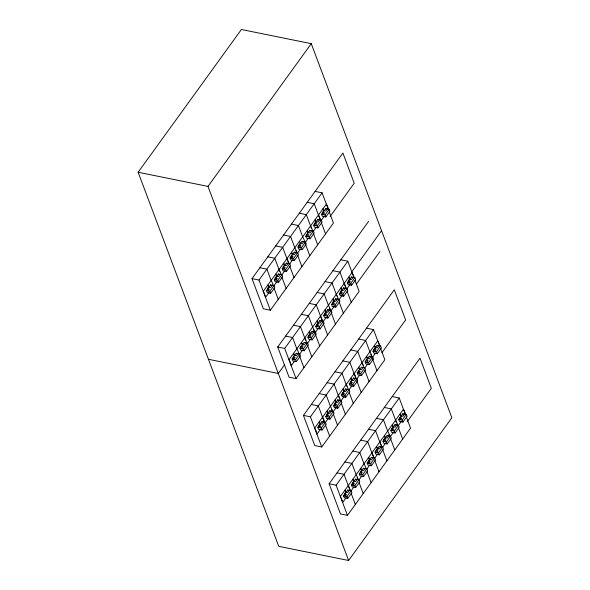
<?xml version="1.0" encoding="UTF-8"?>
<svg xmlns="http://www.w3.org/2000/svg" width="590" height="590" viewBox="0 0 590 590"><rect width="100%" height="100%" fill="white"/><g stroke="black" fill="none" stroke-linecap="round" stroke-linejoin="round"><path stroke-width="0.89" d="M138.134 172.243L241.391 29.5L311.255 43.667L451.866 417.757L348.609 560.5L278.745 546.333L138.134 172.243L207.997 186.403L348.609 560.5M207.997 186.403L311.255 43.667M329.257 211.884L333.439 222.998L270.345 310.222L263.361 308.806L252.019 278.635L342.879 153.024L354.221 183.195L330.135 216.493M270.345 310.222L259.003 280.051L322.096 192.834L315.112 191.418M267.735 288.208L268.59 287.028L270.648 287.448L272.263 285.213L274.003 285.567L274.77 287.596L270.64 293.304L267.196 292.611L266.422 290.59L267.661 288.871L269.372 289.211L268.133 290.922L266.422 290.59M282.19 268.782L282.964 270.81L286.408 271.496L290.538 265.788L289.779 263.767L286.32 263.074L284.712 265.301L284.896 265.795L284.675 265.286A21.277 11.667 35.9 0 0 283.613 263.214L284.365 265.22L283.082 266.99L285.14 267.41L283.901 269.121L282.19 268.782L283.429 267.071M299.713 244.009L298.857 245.182L300.915 245.602L299.676 247.313L297.965 246.974L299.204 245.263L298.562 246.9M307.169 233.692L308.024 232.512L307.272 230.513A21.277 11.667 35.9 0 1 308.334 232.578L310.082 232.932L311.69 230.705L313.438 231.059L314.197 233.08L310.067 238.788L306.623 238.102L305.849 236.074L309.979 230.366L311.69 230.705M322.944 211.891L323.799 210.711L323.04 208.705A21.277 11.667 35.9 0 1 324.109 210.77L325.857 211.124L327.465 208.897L329.213 209.251L329.972 211.272L325.842 216.987L322.398 216.294L321.624 214.266L323.799 210.711M272.263 285.213L270.552 284.874L267.624 288.857L267.838 289.366L267.314 288.798M280.147 274.313L278.532 276.54L276.784 276.186L274.306 279.682L275.08 281.71L278.524 282.396L282.654 276.688L281.895 274.667L278.436 273.974L276.821 276.201L277.005 276.703L276.784 276.186A21.277 11.667 35.9 0 0 275.722 274.121L276.223 275.456M283.399 267.056L284.675 265.286L286.423 265.64L288.031 263.413M295.922 252.505L294.307 254.74L292.559 254.386L290.081 257.882L290.855 259.902L294.299 260.596L298.429 254.887L297.67 252.859L294.211 252.166L292.596 254.401L292.78 254.895L292.559 254.386A21.277 11.667 35.9 0 0 291.497 252.314L291.998 253.648M297.965 246.974L298.739 249.002L302.183 249.695L306.313 243.98L305.554 241.959L302.095 241.266L299.167 245.248L299.388 245.757M315.657 220.94L315.156 219.605A21.277 11.667 35.9 0 1 316.218 221.678L314.942 223.44L315.163 223.957L314.632 223.381L315.908 221.611L317.966 222.032L319.581 219.797L321.329 220.151L322.088 222.179L317.958 227.888L314.514 227.194L313.74 225.174L314.979 223.455L316.69 223.794L315.451 225.513L313.74 225.174M319.581 219.797L317.87 219.458L316.255 221.693L316.439 222.187L316.218 221.678M324.139 210.785L325.754 208.558L327.465 208.897M274.903 279.608L275.729 278.465L275.198 277.89L276.784 276.186M282.381 269.276L283.613 267.565M290.265 258.376L291.091 257.233M306.04 236.568L307.272 234.857M313.924 225.668L314.75 224.525M321.808 214.767L322.634 213.624M274.306 279.682L276.017 280.021L277.256 278.31L275.545 277.971L275.729 278.465M290.081 257.882L291.792 258.214L293.031 256.502L290.973 256.09L292.559 254.386M303.806 241.605L302.191 243.832L300.133 243.419M305.849 236.074L307.56 236.413L308.799 234.702L306.748 234.282M321.624 214.266L323.335 214.605L324.574 212.894L322.516 212.474M269.084 292.463L265.522 297.389A21.277 11.667 35.9 0 0 263.251 291.357L326.344 204.14A21.277 11.667 35.9 0 1 328.534 209.693M270.64 293.304L269.873 291.276L276.976 281.563M278.524 282.396L277.765 280.375L284.859 270.655M286.408 271.496L285.649 269.475L292.743 259.755M294.299 260.596L293.54 258.568L300.635 248.855M302.183 249.695L301.424 247.667L308.518 237.954M310.067 238.788L309.308 236.767L315.893 227.755M317.958 227.888L317.199 225.867L324.294 216.147M325.842 216.987L325.083 214.959L329.213 209.251M354.959 280.265L359.14 291.386L296.047 378.603L289.063 377.187L277.72 347.016L368.588 221.405M296.047 378.603L284.705 348.432L347.798 261.215L340.814 259.799M284.498 364.886L278.303 373.455L208.44 359.288M351.618 272.108L381.56 230.712M293.864 355.999L293.016 357.179L295.074 357.592L293.835 359.31L292.124 358.971L296.254 353.263L299.713 353.948L300.472 355.977L296.342 361.685L292.898 360.992L292.124 358.971M317.103 323.881L317.951 322.701L317.199 320.695A21.277 11.667 35.9 0 1 318.261 322.767L318.482 323.276M324.987 312.98L325.842 311.8L327.9 312.221L329.508 309.986L331.256 310.34L332.015 312.368L327.885 318.076L324.441 317.383L323.667 315.355L327.797 309.647L329.508 309.986M333.298 301.49L332.45 302.663L334.508 303.083L333.269 304.794L331.558 304.455L335.688 298.747L339.139 299.44L339.906 301.461L335.776 307.169L332.332 306.483L331.558 304.455M341.61 289.992L342.141 290.568L341.927 290.059A21.277 11.667 35.9 0 0 340.858 287.986L341.61 289.992L340.334 291.762L342.392 292.183L341.153 293.894L339.442 293.555L343.572 287.846L347.031 288.54L347.79 290.56L343.66 296.269L340.216 295.583L339.442 293.555M300.008 348.063L304.138 342.355L307.596 343.048L308.356 345.069L304.226 350.785L300.782 350.091L300.008 348.063L303.467 348.756L304.226 350.785M307.892 337.163L312.022 331.455L315.48 332.148L316.24 334.169L312.11 339.877L308.673 339.191L307.892 337.163L311.35 337.856L312.11 339.877M315.783 326.263L319.913 320.554L323.372 321.248L324.131 323.268L320.001 328.977L316.557 328.291L315.783 326.263L319.242 326.956L320.001 328.977M347.326 282.654L351.456 276.939L354.915 277.632L355.674 279.66L351.544 285.368L348.1 284.675L347.326 282.654L350.785 283.34L351.544 285.368M292.308 359.465L293.547 357.754L293.363 357.252L293.547 357.754M300.192 348.565L301.018 347.422M315.967 326.757L317.206 325.046L316.675 324.471M332.155 304.381L332.797 302.744L332.981 303.238M339.626 294.049L340.865 292.338M347.517 283.148L348.749 281.437L348.218 280.862L349.501 279.092L351.559 279.512L353.167 277.278M297.965 353.594L296.35 355.829L294.292 355.409L293.54 353.403A21.277 11.667 35.9 0 1 294.602 355.475L294.639 355.49M301.719 348.402L302.958 346.691L300.9 346.278M305.849 342.694L304.241 344.921L302.183 344.508L301.424 342.502A21.277 11.667 35.9 0 1 302.493 344.567L302.707 345.084L302.523 344.59M309.61 337.502L310.849 335.791L308.791 335.371L310.067 333.608L312.125 334.021L313.74 331.794M317.494 326.602L318.733 324.884L317.022 324.552M321.624 320.894L320.009 323.121L317.951 322.701M323.667 315.355L325.378 315.694L326.617 313.983L324.559 313.57M337.399 299.086L335.784 301.313L333.726 300.9M345.283 288.185L343.668 290.413L341.957 290.074M349.037 282.986L350.276 281.275L348.565 280.936L348.948 281.939M296.342 361.685L295.583 359.664L299.713 353.948M303.467 348.756L307.596 343.048M311.35 337.856L315.48 332.148M319.242 326.956L323.372 321.248M327.885 318.076L327.126 316.048L331.256 310.34M335.776 307.169L335.009 305.148L339.139 299.44M343.66 296.269L342.901 294.248L347.031 288.54M350.785 283.34L354.915 277.632M294.786 360.844L291.224 365.771A21.277 11.667 35.9 0 0 288.96 359.738L352.053 272.521A21.277 11.667 35.9 0 1 354.14 277.595M299.624 354.17L302.677 349.944M306.999 343.97L310.561 339.044M315.392 332.362L318.453 328.136M322.774 322.162L326.336 317.236M331.167 310.554L334.22 306.335M339.051 299.654L342.112 295.428M346.433 289.454L349.995 284.528M356.272 284.277L379.923 251.576M380.668 348.646L384.842 359.767L321.749 446.984L314.765 445.568L303.422 415.404L394.29 289.786L405.625 319.957L381.973 352.665M321.749 446.984L310.414 416.82L373.507 329.596L366.515 328.18M327.457 413.479L326.602 414.659L328.66 415.072L327.421 416.791L325.709 416.452L326.949 414.733L326.314 416.378M334.921 403.169L335.769 401.989L335.017 399.983A21.277 11.667 35.9 0 1 336.079 402.048L336.3 402.564L336.116 402.063L337.731 399.836L341.19 400.529L341.949 402.55L337.819 408.265L334.375 407.572L333.601 405.544L334.84 403.833L336.551 404.172L335.312 405.883L333.601 405.544M351.116 380.771L350.268 381.951L352.319 382.364L351.08 384.083L349.369 383.743L353.499 378.035L356.957 378.721L357.717 380.749L353.587 386.457L350.15 385.764L349.369 383.743M374.348 348.653L375.203 347.473L374.451 345.467A21.277 11.667 35.9 0 1 375.513 347.54L375.734 348.048L375.203 347.473M323.667 421.983L322.052 424.21L320.341 423.871L317.826 427.352L318.6 429.38L322.044 430.066L326.174 424.358L325.415 422.337L321.956 421.644L320.341 423.871L320.525 424.365L320.341 423.871A21.277 11.667 35.9 0 0 319.242 421.791L319.743 423.126M325.709 416.452L326.484 418.472L329.928 419.166L334.058 413.457L333.298 411.429L331.55 411.075L329.943 413.31L327.885 412.889L327.133 410.883A21.277 11.667 35.9 0 1 328.195 412.956L326.919 414.718L327.133 415.235M334.493 403.752L336.079 402.048L337.827 402.402L339.442 400.175M343.402 390.418L342.901 389.083A21.277 11.667 35.9 0 1 343.97 391.148L342.687 392.918L343.107 393.936M357.26 372.836L358.971 373.175L360.21 371.464L358.499 371.125L357.26 372.836L358.034 374.864L361.478 375.557L365.608 369.842L364.849 367.821L363.101 367.467L361.486 369.694L359.428 369.281L358.676 367.275A21.277 11.667 35.9 0 1 359.738 369.34L358.462 371.11L358.683 371.619L358.152 371.044M370.985 356.567L369.274 356.227L366.346 360.21L366.567 360.719L366.036 360.143L367.319 358.381L369.377 358.794L370.985 356.567L372.733 356.921L373.492 358.941L369.362 364.65L365.918 363.964L365.144 361.935L366.383 360.225L368.094 360.564L366.855 362.275L365.144 361.935M375.513 347.54L373.219 351.529L373.809 353.063L377.253 353.749L381.383 348.041L380.616 346.02L377.165 345.327L375.55 347.554L377.261 347.894L378.876 345.659M331.55 411.075L329.84 410.736L328.232 412.971L328.416 413.465L328.195 412.956M341.485 394.644L342.724 392.933L344.435 393.272L343.196 394.983L341.485 394.644L342.259 396.672L345.703 397.358L349.833 391.649L349.074 389.629L345.615 388.935L344 391.163L344.184 391.657L343.66 391.089M373.035 351.035L374.274 349.324L375.985 349.656L374.746 351.375L373.035 351.035L373.219 351.529M333.785 406.045L335.024 404.327M341.669 395.138L342.908 393.427L342.377 392.851M349.56 384.238L350.792 382.526L350.608 382.025L350.792 382.526M357.444 373.337L358.27 372.194M317.826 427.352L319.537 427.691L320.776 425.98L318.718 425.56L320.341 423.871M347.326 389.275L345.711 391.502L343.97 391.148M355.209 378.367L353.602 380.602L351.544 380.181L350.792 378.175A21.277 11.667 35.9 0 1 351.854 380.248L351.891 380.262M320.495 429.232L316.926 434.159A21.277 11.667 35.9 0 0 314.662 428.126L377.755 340.902A21.277 11.667 35.9 0 1 379.842 345.976M322.044 430.066L321.285 428.045L328.379 418.325M329.928 419.166L329.168 417.145L336.263 407.425M337.819 408.265L337.06 406.237L344.154 396.524M345.703 397.358L344.944 395.337L352.038 385.617M353.587 386.457L352.827 384.437L359.922 374.716M361.478 375.557L360.719 373.529L367.813 363.816M369.362 364.65L368.603 362.629L375.697 352.909M377.253 353.749L376.486 351.729L380.616 346.02M406.37 417.027L410.544 428.148L347.451 515.372L340.467 513.949L329.132 483.785L419.992 358.174L431.334 388.338L407.137 421.791M347.451 515.372L336.116 485.201L399.209 397.977L392.225 396.561M344.848 493.351L345.703 492.178L344.944 490.172A21.277 11.667 35.9 0 1 346.013 492.237L347.761 492.591L349.369 490.364L351.116 490.718L351.876 492.739L347.746 498.447L344.302 497.761L343.528 495.733L347.658 490.025L349.369 490.364M360.623 471.55L361.471 470.37L363.529 470.791L365.144 468.556L366.892 468.91L367.651 470.938L363.521 476.646L360.077 475.953L359.303 473.932L363.433 468.217L365.144 468.556M368.507 460.643L369.362 459.47L368.61 457.464A21.277 11.667 35.9 0 1 369.672 459.529L369.893 460.045L369.362 459.47M384.709 438.252L383.854 439.432L385.912 439.845L384.673 441.563L382.962 441.224L387.092 435.509L390.55 436.202L391.31 438.23L387.18 443.938L383.736 443.245L382.962 441.224M392.166 427.942L393.021 426.762L392.269 424.756A21.277 11.667 35.9 0 1 393.331 426.821L393.552 427.337L393.021 426.762M351.419 484.833L355.549 479.124L359 479.818L359.767 481.838L355.637 487.547L352.193 486.861L351.419 484.833L354.87 485.526L355.637 487.547M367.187 463.025L371.317 457.316L374.775 458.01L375.535 460.03L371.405 465.746L367.961 465.053L367.187 463.025L370.645 463.718L371.405 465.746M375.078 452.124L379.208 446.416L382.667 447.109L383.426 449.13L379.296 454.838L375.852 454.152L375.078 452.124L378.537 452.818L379.296 454.838M390.846 430.317L394.976 424.608L398.434 425.301L399.194 427.322L395.064 433.038L391.62 432.345L390.846 430.317L394.304 431.01L395.064 433.038M398.737 419.416L402.867 413.708L406.326 414.401L407.085 416.422L402.955 422.13L399.511 421.444L398.737 419.416L402.196 420.11L402.955 422.13M343.719 496.234L344.951 494.516L344.42 493.941M351.603 485.327L352.429 484.184M367.378 463.526L368.61 461.808L368.079 461.233M383.559 441.143L384.201 439.506M398.921 419.91L400.16 418.199L399.629 417.624M343.528 495.733L345.239 496.072L346.478 494.361L344.73 494.007M353.13 485.172L354.369 483.461L352.311 483.04M357.26 479.464L355.645 481.691L353.587 481.27M359.303 473.932L361.014 474.264L362.253 472.553L360.195 472.14M368.898 463.364L370.137 461.653L368.425 461.314M373.028 457.656L371.42 459.883L369.709 459.544M376.789 452.464L378.028 450.753L375.97 450.332L377.246 448.562L379.304 448.983L380.919 446.755M388.803 435.848L387.188 438.082L385.13 437.662L384.378 435.656A21.277 11.667 35.9 0 1 385.447 437.728L385.661 438.237L385.476 437.743M392.557 430.656L393.796 428.945L391.738 428.524M396.687 424.948L395.079 427.175L393.368 426.836M400.448 419.755L401.687 418.045L399.976 417.705M404.578 414.047L402.963 416.275L400.905 415.854M347.746 498.447L346.986 496.426L351.116 490.718M354.87 485.526L359 479.818M363.521 476.646L362.762 474.625L366.892 468.91M370.645 463.718L374.775 458.01M378.537 452.818L382.667 447.109M387.18 443.938L386.421 441.917L390.55 436.202M394.304 431.01L398.434 425.301M402.196 420.11L406.326 414.401M346.197 497.613L342.635 502.54A21.277 11.667 35.9 0 0 340.364 496.507L403.457 409.283A21.277 11.667 35.9 0 1 405.544 414.357M350.519 491.64L354.081 486.706M358.912 480.031L361.972 475.805M366.803 469.124L369.856 464.905M374.178 458.932L377.74 454.005M382.571 447.323L385.631 443.097M390.462 436.423L393.515 432.197M398.346 425.515L401.399 421.297M363.101 367.467L361.39 367.128L359.775 369.362L359.959 369.856L359.738 369.34M307.228 202.318L314.212 203.734L320.407 220.21M323.335 214.605L325.083 214.959M299.337 213.219L306.321 214.635L311.542 228.529M315.451 225.513L317.199 225.867M291.453 224.119L298.437 225.542L302.685 236.841A21.277 11.667 35.9 0 1 304.875 242.402M307.56 236.413L309.308 236.767M283.561 235.027L290.553 236.443L294.801 247.748A21.277 11.667 35.9 0 1 296.888 252.822M299.676 247.313L301.424 247.667M275.678 245.927L282.662 247.343L288.532 262.956M291.792 258.214L293.54 258.568M267.794 256.827L274.778 258.25L279.675 271.275M332.93 270.699L339.914 272.115L345.784 287.728M283.901 269.121L285.649 269.475M259.902 267.735L266.894 269.151L271.142 280.457A21.277 11.667 35.9 0 1 273.325 286.01M325.038 281.6L332.03 283.016L336.927 296.047M276.017 280.021L277.765 280.375M341.153 293.894L342.901 294.248M252.019 278.635L259.003 280.051M317.155 292.507L324.139 293.923L328.394 305.229A21.277 11.667 35.9 0 1 330.577 310.783M268.133 290.922L269.873 291.276M333.269 304.794L335.009 305.148M309.271 303.408L316.255 304.824L322.125 320.436M325.378 315.694L327.126 316.048M301.379 314.308L308.371 315.724L312.619 327.03A21.277 11.667 35.9 0 1 314.802 332.59M293.495 325.215L300.48 326.631L305.701 340.519M358.632 339.08L365.616 340.496L369.864 351.802A21.277 11.667 35.9 0 1 372.054 357.363M373.927 349.243L374.451 349.818M374.746 351.375L376.486 351.729M285.612 336.116L292.596 337.532L296.844 348.838A21.277 11.667 35.9 0 1 299.034 354.398M350.748 349.988L357.732 351.404L362.953 365.291M366.855 362.275L368.603 362.629M277.72 347.016L284.705 348.432M342.856 360.888L349.848 362.304L355.711 377.917M293.835 359.31L295.583 359.664M358.971 373.175L360.719 373.529M334.973 371.788L341.957 373.205L346.854 386.236M351.08 384.083L352.827 384.437M327.081 382.696L334.073 384.112L339.294 397.999M343.196 394.983L344.944 395.337M319.197 393.596L326.181 395.012L330.437 406.318A21.277 11.667 35.9 0 1 332.524 411.392M384.333 407.469L391.318 408.885L396.539 422.772M335.312 405.883L337.06 406.237M311.314 404.497L318.298 405.913L324.493 422.388M376.45 418.369L383.434 419.785L387.682 431.091A21.277 11.667 35.9 0 1 389.769 436.165M327.421 416.791L329.168 417.145M303.422 415.404L310.414 416.82M368.558 429.269L375.55 430.685L381.737 447.161M319.537 427.691L321.285 428.045M384.673 441.563L386.421 441.917M360.674 440.17L367.659 441.593L373.529 457.206M352.791 451.077L359.775 452.493L364.023 463.799A21.277 11.667 35.9 0 1 366.213 469.352M344.899 461.977L351.891 463.393L356.139 474.699A21.277 11.667 35.9 0 1 358.226 479.773M361.014 474.264L362.762 474.625M337.015 472.878L344 474.301L349.87 489.914M329.132 483.785L336.116 485.201M345.239 496.072L346.986 496.426M300.45 243.478L300.664 243.994L300.48 243.493A21.277 11.667 35.9 0 0 299.381 241.413M349.811 279.159L350.032 279.667L349.848 279.173A21.277 11.667 35.9 0 0 348.749 277.086L349.251 278.421M326.152 311.859L326.373 312.376L326.189 311.881A21.277 11.667 35.9 0 0 325.083 309.794L325.592 311.129M268.9 287.094L269.121 287.603L268.937 287.109A21.277 11.667 35.9 0 0 267.838 285.022L268.339 286.356M367.629 358.44L367.843 358.949L367.659 358.455A21.277 11.667 35.9 0 0 366.56 356.375L367.069 357.71M353.897 481.337L354.118 481.846L353.934 481.351A21.277 11.667 35.9 0 0 352.835 479.264L353.336 480.607M399.939 417.691L400.359 418.708M384.164 439.491L384.385 440.007M291.504 256.665L291.283 256.149L291.703 257.166M316.985 324.53L317.206 325.046M368.389 461.299L368.61 461.808M301.21 346.337L301.431 346.846L301.247 346.352M352.621 483.107L352.835 483.616L352.658 483.122M403.25 414.711L402.867 413.708M345.998 389.938L345.615 388.935M325.754 208.558L325.938 209.052M351.456 276.939L351.647 277.44M377.165 345.327L377.349 345.821M317.87 219.458L318.054 219.959M343.572 287.846L343.756 288.34M369.274 356.227L369.465 356.721M394.976 424.608L395.167 425.102M309.979 230.366L310.17 230.86M335.688 298.747L335.872 299.241M387.092 435.509L387.276 436.01M302.095 241.266L302.279 241.76M327.797 309.647L327.988 310.148M353.499 378.035L353.69 378.529M379.208 446.416L379.392 446.91M294.211 252.166L294.395 252.668M319.913 320.554L320.097 321.048M286.32 263.074L286.511 263.568M312.022 331.455L312.213 331.949M337.731 399.836L337.915 400.33M363.433 468.217L363.617 468.718M278.436 273.974L278.62 274.468M329.84 410.736L330.031 411.237M355.549 479.124L355.733 479.618M270.552 284.874L270.736 285.376M296.254 353.263L296.438 353.757M321.956 421.644L322.14 422.138M347.658 490.025L347.849 490.519M322.096 192.834L328.615 210.173M347.798 261.215L353.993 277.691M373.507 329.596L379.37 345.209M399.209 397.977L405.404 414.453M400.654 415.19L400.153 413.856A21.277 11.667 35.9 0 1 401.215 415.921L401.436 416.429L401.252 415.935M321.373 222.784L325.547 233.906M347.075 291.165L351.257 302.286M370.837 354.391L371.811 356.98M372.46 358.691L376.958 370.668M398.479 427.934L402.66 439.049M313.482 233.684L317.663 244.806M339.191 302.065L343.365 313.187M364.893 370.454L369.067 381.568M388.98 434.535L389.629 436.261M390.595 438.835L394.776 449.956M333.475 300.229L332.974 298.894A21.277 11.667 35.9 0 1 334.036 300.959L334.257 301.475L334.073 300.974M305.273 243.736L309.78 255.706M329.36 307.81L330.334 310.399M331.3 312.973L335.481 324.094M356.685 380.498L361.183 392.475M382.711 449.735L386.885 460.856M376.995 447.899L376.494 446.564A21.277 11.667 35.9 0 1 377.556 448.629L377.777 449.138L377.593 448.643M295.774 250.33L296.748 252.918M297.714 255.492L301.888 266.614M323.416 323.873L327.598 334.995M349.118 392.254L353.299 403.376M374.82 460.643L379.001 471.757M289.823 266.392L294.004 277.514M313.592 329.618L314.558 332.207M315.207 333.918L319.706 345.895M341.234 403.162L345.408 414.276M366.936 471.543L371.117 482.664M309.816 332.937L309.315 331.602A21.277 11.667 35.9 0 1 310.377 333.667L310.598 334.176L310.414 333.682M361.22 469.699L360.719 468.364A21.277 11.667 35.9 0 1 361.781 470.437L362.002 470.945L361.818 470.451M281.939 277.3L286.12 288.414M307.641 345.681L311.822 356.795M331.728 409.762L332.377 411.488M333.343 414.062L337.524 425.184M357.112 477.288L358.078 479.869M359.052 482.443L363.226 493.565M274.055 288.2L278.229 299.322M299.432 355.726L303.931 367.703M325.459 424.962L329.64 436.084M351.161 493.351L355.342 504.465M344.162 283.421A21.277 11.667 35.9 0 1 346.352 288.982M346.205 384.51A21.277 11.667 35.9 0 1 348.292 389.584M338.321 395.418A21.277 11.667 35.9 0 1 340.511 400.971M361.98 362.71A21.277 11.667 35.9 0 1 364.067 367.784M354.096 373.61A21.277 11.667 35.9 0 1 356.279 379.171M279.026 269.549A21.277 11.667 35.9 0 1 281.113 274.63M286.917 258.649A21.277 11.667 35.9 0 1 289.1 264.209M348.248 485.6A21.277 11.667 35.9 0 1 350.438 491.16M304.728 337.937A21.277 11.667 35.9 0 1 306.815 343.011M320.503 316.129A21.277 11.667 35.9 0 1 322.59 321.203M322.546 417.219A21.277 11.667 35.9 0 1 324.736 422.779M318.46 215.04A21.277 11.667 35.9 0 1 320.65 220.594M310.576 225.941A21.277 11.667 35.9 0 1 312.663 231.015M395.573 420.191A21.277 11.667 35.9 0 1 397.756 425.744M379.798 441.991A21.277 11.667 35.9 0 1 381.988 447.552M371.914 452.891A21.277 11.667 35.9 0 1 373.994 457.973M336.278 294.322A21.277 11.667 35.9 0 1 338.365 299.403M322.863 212.555L323.047 213.049L322.863 212.555M324.906 313.644L325.09 314.138L324.906 313.644M309.131 335.452L309.315 335.946L309.131 335.452M392.084 428.606L392.269 429.1L392.084 428.606M376.317 450.413L376.501 450.908L376.317 450.413M319.065 425.641L319.249 426.135L319.065 425.641M360.542 472.214L360.726 472.715L360.542 472.214"/></g></svg>
